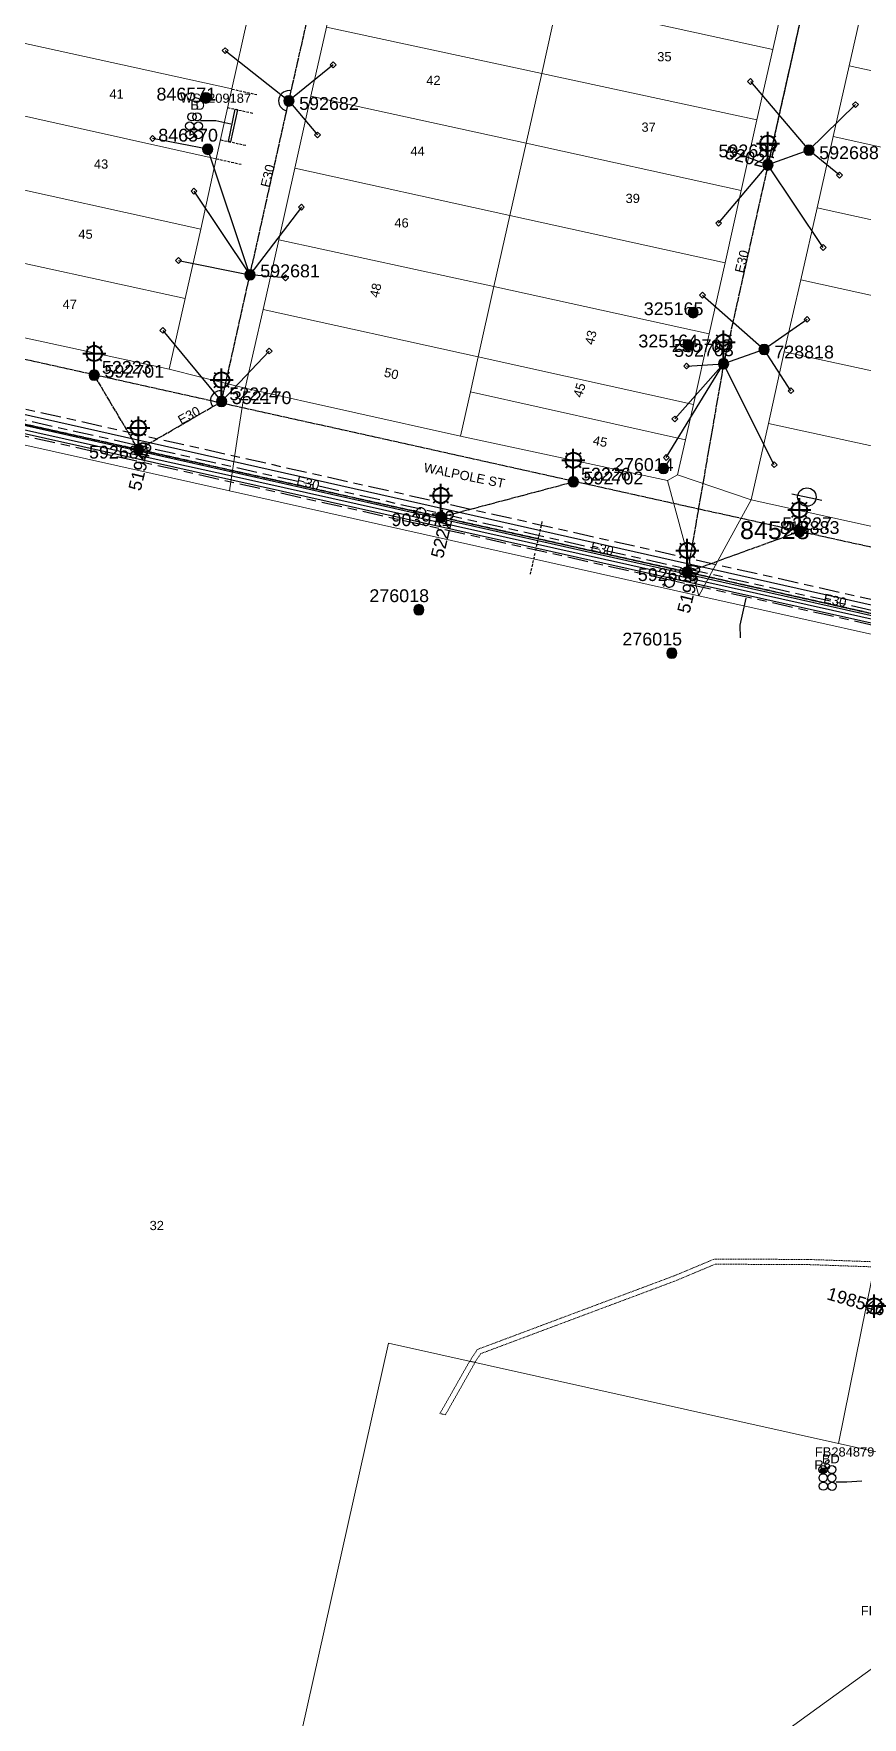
# Model space of a CAD drawing. Header units: metres. Extents: x 311347 to 316656, y 6252667 to 6255486.
# Drawn here: x 314381.4 to 314543.3, y 6254625.2 to 6254954.2 of the extents above; entities that cross this region are included whole.
import ezdxf
from ezdxf.enums import TextEntityAlignment as Align

# ---------------------------------------------------------------- set-up
doc = ezdxf.new("R2010")
doc.units = ezdxf.units.M
for name, pattern in [('Cable Exist OH', [1, 1, 0]), ('Cable Exist UG', [8.2, 4, -1.2, 1.8, -1.2]), ('DASHED', [0.75, 0.5, -0.25]), ('HIDDEN', [0.375, 0.25, -0.125]), ('HIDDEN2', [0.1875, 0.125, -0.0625])]:
    doc.linetypes.add(name, pattern=pattern)
doc.layers.get('0').update_dxf_attribs({"color": 6})
for name, color, linetype in [('_User_HV_Exist', 7, 'Continuous'), ('_User_LV_Exist', 7, 'Continuous'), ('Duct_SP_EXT', 7, 'Continuous'), ('Equip_SP_HV_EXT', 7, 'Continuous'), ('Equip_SP_LV_EXT', 7, 'Continuous'), ('Equip_SP_SL_EXT', 7, 'Continuous'), ('Mains_HV_EXT', 7, 'Continuous'), ('Mains_LV_EXT', 7, 'Continuous'), ('Mains_SL_EXT', 7, 'Continuous'), ('Mains_TR_EXT', 7, 'Continuous'), ('Services_SP_EXT', 7, 'Continuous'), ('SupportsOH_SP_TR_HV_LV_SL_EXT', 7, 'Continuous'), ('Trench_SP_EXT', 7, 'Continuous')]:
    doc.layers.add(name, color=color, linetype=linetype)
for name, color, linetype, lineweight in [('Cadastre Buildings_SP_EXT', 9, 'Continuous', 5), ('Cadastre Land Parcels_SP_EXT', 9, 'Continuous', 5), ('Cadastre Other Property_SP_EXT', 9, 'HIDDEN', 5), ('Cadastre Roads_SP_EXT', 7, 'Continuous', 5)]:
    doc.layers.add(name, color=color, linetype=linetype, lineweight=lineweight)
doc.layers.add('UNKNOWN_FEATURES', color=1, linetype='DASHED', plot=False)
doc.styles.add('HVSW_LABEL', font='arial.ttf')
doc.styles.add('iecARIAL', font='arial.ttf', dxfattribs={"height": 2})
doc.styles.add('POLE_LABEL', font='arial.ttf')
doc.styles.get("Standard").update_dxf_attribs({"font": 'arial.ttf'})
doc.linetypes.add('Cable P UG', pattern='A,6,-0.5,["P",Standard,S=1.7,R=0,X=0.5,Y=-1],-2.9', length=9.4)

# ---------------------------------------------------------------- blocks, each defined once
blk = doc.blocks.new('DUCT_EXT')
blk.add_circle((0, 0.8), 0.8)
at = {"flags": 1}
blk.add_attdef('Z', (0, 0), '', height=0.2, dxfattribs=at)
at = {"flags": 9}
for tag, p in [('DUCT_CODE', (0, 0)), ('XSECT_TYPE', (0, -0.2)), ('STATE', (0, -0.6)), ('FB_REFERENCE', (0, -0.4)), ('NOTES', (0, -0.8))]:
    blk.add_attdef(tag, text='', height=0.2, dxfattribs=at).set_placement(p, align=Align.MIDDLE_LEFT)
blk = doc.blocks.new('LV_OH_LINKS_OPEN_EXT')
for p, q in [((-0.17, 4.97), (-0.17, 5.46)), ((0.17, 4.97), (0.17, 5.46)), ((-0.17, 3), (-0.17, 2.5)), ((0.17, 3), (0.17, 2.5))]:
    blk.add_line(p, q)
blk.add_lwpolyline([(0, 2.99, 1), (0, 4.98, 1)], format="xyb", close=True)
at = {"flags": 9}
for tag, p in [('ACTUAL_STATUS', (0, 0)), ('CONSTRUCTED_VOLTAGE', (0, -0.2)), ('OPERATING_VOLTAGE', (0, -0.6)), ('ORIENTATION', (0, -0.8)), ('OWNED_BY', (0, -1)), ('STATE', (0, -1.2)), ('SWITCH_TYPE', (0, -1.4)), ('NO_PHASES', (0, -0.4)), ('USAGE', (0, -1.6)), ('LEGEND', (0, -1.8)), ('NOTES', (0, -2))]:
    blk.add_attdef(tag, text='', height=0.2, dxfattribs=at).set_placement(p, align=Align.MIDDLE_LEFT)
at = {"flags": 1}
blk.add_attdef('Z', (0, 0), '', height=0.2, dxfattribs=at)
blk = doc.blocks.new('SL_LANTERN_EXT')
at = {"lineweight": 40}
for p, q in [((-2.25, 4.22), (2.25, 4.22)), ((-1.46, 5.68), (-1.06, 5.28)), ((0, 1.97), (0, 6.47)), ((1.46, 5.68), (1.06, 5.28)), ((-1.46, 2.76), (-1.06, 3.16)), ((0, 0), (0, 2.72)), ((1.46, 2.76), (1.06, 3.16))]:
    blk.add_line(p, q, dxfattribs=at)
blk.add_circle((0, 4.22), 1.5, dxfattribs=at)
at = {"style": 'iecARIAL', "flags": 8}
blk.add_attdef('ASSET_NUM', (1.5, 1.5), '', height=2.5, dxfattribs=at)
for tag, p, height, flags in [('OPERATING_VOLTAGE', (0.98, -1.65), 0.2, 9), ('ORIENTATION', (0.98, -1.85), 0.2, 9), ('OWNED_BY', (0.98, -2.05), 0.2, 9), ('STATE', (0.98, -2.25), 0.2, 9), ('CONSTRUCTED_VOLTAGE', (0.98, -0.65), 0.2, 9), ('CONTROL_TYPE', (0.98, -0.85), 0.2, 9), ('LANTERN_PURPOSE', (0.98, -1.05), 0.2, 9), ('LANTERN_TYPE', (0.98, -1.25), 0.2, 9), ('NO_PHASES', (0.98, -1.45), 0.2, 9), ('USAGE', (0.98, -2.45), 0.2, 9), ('CEXIST', (0.98, -2.65), 0.2, 9), ('CNEW', (0.98, -2.85), 0.2, 9), ('CNUMBER', (0.98, -3.05), 0.2, 9), ('CREMOVE', (0.98, -3.25), 0.2, 9), ('CREPLACE', (0.98, -3.45), 0.2, 9), ('LNUMBER', (2.18, -3.25), 2.5, 8), ('LKINGHEIGHT', (0.98, -3.65), 0.2, 9), ('LBRACKET', (0.98, -3.85), 0.2, 9), ('LBRACKETVOCAB', (0.98, -4.05), 0.2, 9), ('LCATEGORY', (0.98, -4.25), 0.2, 9), ('LCHARGE1', (0.98, -4.45), 0.2, 9), ('LCHARGE1PERCENT', (0.98, -4.65), 0.2, 9), ('LCHARGE2', (0.98, -4.85), 0.2, 9), ('LCHARGE2PERCENT', (0.98, -5.05), 0.2, 9), ('LCHARGE3', (0.98, -5.25), 0.2, 9), ('LCHARGE3PERCENT', (0.98, -5.45), 0.2, 9), ('LEXIST', (0.98, -5.65), 0.2, 9), ('LLAMP', (0.98, -5.85), 0.2, 9), ('LLAMPVOCAB', (0.98, -6.05), 0.2, 9), ('LMAST', (0.98, -6.25), 0.2, 9), ('LMASTVOCAB', (0.98, -6.45), 0.2, 9), ('LNEW', (0.98, -6.65), 0.2, 9), ('STREETNAME', (0.98, -9.25), 0.2, 9), ('SUBURB', (0.98, -9.45), 0.2, 1), ('LANTNUMBER', (0.98, -6.85), 0.2, 9), ('LOUTREACH', (0.98, -7.25), 0.2, 9), ('LOUTREACHVOCAB', (0.98, -7.45), 0.2, 9), ('LRATECODE', (0.98, -7.65), 0.2, 9), ('LREMOVE', (0.98, -7.85), 0.2, 9), ('LREPLACE', (0.98, -8.05), 0.2, 9), ('LTYPE', (0.98, -8.25), 0.2, 9), ('LTYPEVOCAB', (0.98, -8.45), 0.2, 9), ('LEGEND', (0.98, -8.65), 0.2, 9), ('LOCATION', (0.98, -8.85), 0.2, 9), ('NOTES', (0.98, -9.05), 0.2, 9)]:
    blk.add_attdef(tag, p, '', height=height, dxfattribs=dict(flags=flags))
blk = doc.blocks.new('CCP_EXT')
blk.add_wipeout([(0, 0.57), (0.57, 0), (0, -0.57), (-0.57, 0)])
blk.add_lwpolyline([(-0.57, 0), (0, 0.57), (0.57, 0), (0, -0.57), (-0.57, 0)])
at = {"flags": 1}
blk.add_attdef('Z', (0, 0), '', height=0.2, dxfattribs=at)
at = {"flags": 9}
for tag, p in [('CCP_TYPE', (0, 0)), ('CONSTRUCTED_VOLTAGE', (0, -0.2)), ('OPERATING_VOLTAGE', (0, -0.6)), ('ORIENTATION', (0, -0.8)), ('OWNED_BY', (0, -1)), ('STATE', (0, -1.8)), ('NO_PHASES', (0, -0.4)), ('USAGE', (0, -1.2)), ('LEGEND', (0, -1.4)), ('LIFE_SUPPORT', (0, -1.6)), ('NOTES', (0, -2))]:
    blk.add_attdef(tag, text='', height=0.2, dxfattribs=at).set_placement(p, align=Align.MIDDLE_LEFT)
blk = doc.blocks.new('POLE_EXT')
blk.add_hatch(color=256).paths.add_polyline_path([(-1, 0, 1), (1, 0, 1)])
blk.add_lwpolyline([(-1, 0, 1), (1, 0, 1)], format="xyb", close=True)
for tag, height, flags, p in [('pNumber', 2.5, 8, (-17.84, 2.07)), ('OWNED_BY', 0.2, 9, (1.35, -0.4)), ('SPECIAL_USE', 0.2, 9, (1.35, -0.8)), ('STATE', 0.2, 9, (1.35, -1)), ('cLV', 0.2, 9, (1.35, -1.4)), ('hDepth', 0.2, 9, (1.35, -1.6)), ('hDia', 0.2, 9, (1.35, -1.8)), ('cHV', 0.2, 9, (1.35, -2)), ('cLinedev', 0.2, 9, (1.35, -3.4)), ('PARENT', 0.2, 9, (1.35, -0.6)), ('USAGE', 0.2, 9, (1.35, -1.2)), ('LBRACKET', 0.2, 9, (1.35, -2.2)), ('LExisting', 0.2, 9, (1.35, -2.4)), ('LANTNUMBER', 0.2, 9, (1.35, -2.6)), ('LOther', 0.2, 9, (1.35, -2.8)), ('LRemove', 0.2, 9, (1.35, -3)), ('LEGEND', 0.2, 9, (1.35, -3.2)), ('pExisting', 0.2, 9, (1.35, -3.8)), ('pFooting', 0.2, 9, (1.35, -4.4)), ('pNew', 0.2, 9, (1.35, -4.6)), ('pRelocate', 0.2, 9, (1.35, -5)), ('pRemove', 0.2, 9, (1.35, -5.2)), ('pReplace', 0.2, 9, (1.35, -5.4)), ('pStay', 0.2, 9, (1.35, -5.6)), ('pType', 0.2, 9, (1.35, -5.8)), ('cspan', 0.2, 9, (1.35, -6)), ('STREETNAME', 0.2, 9, (1.35, -6.2)), ('SUBURB', 0.2, 9, (1.35, -6.4)), ('LOCATION', 0.2, 9, (1.35, -3.6)), ('PFNUMBER', 0.2, 9, (1.35, -4)), ('NEWPFNUMBER', 0.2, 9, (1.35, -4.2)), ('NOTES', 0.2, 9, (1.35, -6.6)), ('OPERATED_BY', 0.2, 9, (1.36, -7.01)), ('MAINTAINED_BY', 0.2, 9, (1.36, -6.81))]:
    blk.add_attdef(tag, text='', height=height, dxfattribs=dict(flags=flags)).set_placement(p, align=Align.MIDDLE_LEFT)
at = {"style": 'POLE_LABEL'}
for tag, height, flags, p in [('STRUCTURE_PLANT_NUMBER', 0.2, 9, (1.35, 0.03)), ('ASSET_NUM', 2.5, 8, (2, 2)), ('STREET_CODE', 0.2, 9, (1.35, -0.2))]:
    blk.add_attdef(tag, text='', height=height, dxfattribs=dict(at, flags=flags)).set_placement(p, align=Align.MIDDLE_LEFT)
at = {"flags": 1}
blk.add_attdef('Z', (1.35, -7.33), '', height=0.2, dxfattribs=at)
blk = doc.blocks.new('HV_ABS_CLOSED_EXT')
blk.add_line((-3, 6.87), (3, 6.87))
blk.add_circle((0, 6.87), 1.8)
at = {"style": 'HVSW_LABEL'}
for tag, height, flags, p in [('ASSET_NUM', 3.5, 8, (2, 2)), ('STREET_CODE', 0.2, 9, (0, -0.2))]:
    blk.add_attdef(tag, text='', height=height, dxfattribs=dict(at, flags=flags)).set_placement(p, align=Align.MIDDLE_LEFT)
at = {"flags": 1}
blk.add_attdef('Z', (0, 0), '', height=0.2, dxfattribs=at)
at = {"flags": 9}
for tag, p in [('ACTUAL_STATUS', (0, -0.4)), ('CONSTRUCTED_VOLTAGE', (0, -0.6)), ('OPERATING_VOLTAGE', (0, -1)), ('ORIENTATION', (0, -1.2)), ('OWNED_BY', (0, -1.4)), ('STATE', (0, -1.6)), ('SWITCH_TYPE', (0, -1.8)), ('STREETNAME', (0, -2.6)), ('SUBURB', (0, -2.8)), ('NO_PHASES', (0, -0.8)), ('USAGE', (0, -2)), ('LEGEND', (0, -2.2)), ('LOCATION', (0, -2.4)), ('NOTES', (0, -3))]:
    blk.add_attdef(tag, text='', height=0.2, dxfattribs=at).set_placement(p, align=Align.MIDDLE_LEFT)
blk = doc.blocks.new('CABLE_LARGE_EXT')
h = blk.add_hatch(color=256)
edge = h.paths.add_edge_path()
edge.add_arc((0, 0.55), 0.55, 0, 360)
blk.add_circle((0, 0.55), 0.55)
at = {"flags": 1}
blk.add_attdef('Z', (0, 0), '', height=0.2, dxfattribs=at)
at = {"flags": 9}
for tag, p in [('COND_CODE', (0, 0)), ('STATE', (0, -0.4)), ('XSECT_SIZE', (0, -0.6)), ('FB_REFERENCE', (0, -0.2)), ('NOTES', (0, -0.8))]:
    blk.add_attdef(tag, text='', height=0.2, dxfattribs=at).set_placement(p, align=Align.MIDDLE_LEFT)

msp = doc.modelspace()

# ---------------------------------------------------------------- linework, layer by layer
at = {"layer": 'Cadastre Land Parcels_SP_EXT', "linetype": 'Continuous'}
for points in [[(314528.91, 6254965.12), (314486.88, 6254974.26), (314483.75, 6254960.26), (314525.77, 6254951.11), (314528.91, 6254965.12)], [(314483.75, 6254960.26), (314441.72, 6254969.41), (314438.6, 6254955.46), (314480.64, 6254946.4), (314483.75, 6254960.26)], [(314423.18, 6254957.05), (314378.39, 6254966.88), (314375.36, 6254953.22), (314420.11, 6254943.37), (314423.18, 6254957.05)], [(314525.77, 6254951.11), (314483.75, 6254960.26), (314480.64, 6254946.4), (314522.68, 6254937.34), (314525.77, 6254951.11)], [(314585.49, 6254952.63), (314543.79, 6254961.79), (314540.66, 6254947.88), (314582.37, 6254938.82), (314585.49, 6254952.63)], [(314420.11, 6254943.37), (314375.36, 6254953.22), (314372.34, 6254939.66), (314417.08, 6254929.71), (314420.11, 6254943.37)], [(314480.64, 6254946.4), (314438.6, 6254955.46), (314435.58, 6254941.97), (314477.59, 6254932.76), (314480.64, 6254946.4)], [(314522.68, 6254937.34), (314480.64, 6254946.4), (314477.59, 6254932.76), (314519.61, 6254923.55), (314522.68, 6254937.34)], [(314582.37, 6254938.82), (314540.66, 6254947.88), (314537.54, 6254934.08), (314579.21, 6254924.86), (314582.37, 6254938.82)], [(314417.08, 6254929.71), (314372.34, 6254939.66), (314369.27, 6254925.86), (314414.07, 6254915.96), (314417.08, 6254929.71)], [(314477.59, 6254932.76), (314435.58, 6254941.97), (314432.44, 6254927.92), (314474.44, 6254918.66), (314477.59, 6254932.76)], [(314579.21, 6254924.86), (314537.54, 6254934.08), (314534.41, 6254920.18), (314576.09, 6254910.95), (314579.21, 6254924.86)], [(314519.61, 6254923.55), (314477.59, 6254932.76), (314474.44, 6254918.66), (314516.45, 6254909.4), (314519.61, 6254923.55)], [(314474.44, 6254918.66), (314432.44, 6254927.92), (314429.31, 6254913.91), (314471.31, 6254904.75), (314474.44, 6254918.66)], [(314414.07, 6254915.96), (314369.27, 6254925.86), (314366.24, 6254912.23), (314411.03, 6254902.4), (314414.07, 6254915.96)], [(314576.09, 6254910.95), (314534.41, 6254920.18), (314531.23, 6254906.07), (314572.92, 6254896.91), (314576.09, 6254910.95)], [(314471.31, 6254904.75), (314429.31, 6254913.91), (314426.25, 6254900.26), (314468.23, 6254891.01), (314471.31, 6254904.75)], [(314411.03, 6254902.4), (314366.24, 6254912.23), (314363.13, 6254898.35), (314407.87, 6254888.61), (314411.03, 6254902.4)], [(314513.34, 6254895.54), (314471.31, 6254904.75), (314468.23, 6254891.01), (314510.26, 6254881.71), (314513.34, 6254895.54)], [(314572.92, 6254896.91), (314531.23, 6254906.07), (314528, 6254892.02), (314569.78, 6254882.98), (314572.92, 6254896.91)], [(314422.7, 6254884.94), (314464.76, 6254875.54), (314466.71, 6254884.21), (314468.23, 6254891.01), (314426.25, 6254900.26), (314422.7, 6254884.94)], [(314466.71, 6254884.21), (314508.72, 6254874.83), (314510.26, 6254881.71), (314468.23, 6254891.01), (314466.71, 6254884.21)], [(314569.78, 6254882.98), (314528, 6254892.02), (314524.92, 6254878.03), (314566.61, 6254868.94), (314569.78, 6254882.98)], [(314404.54, 6254868.21), (314314.17, 6254888.41), (314306.57, 6254854.77), (314284.18, 6254755.26), (314281.2, 6254742.04), (314264.22, 6254666.6), (314259.85, 6254647.17), (314256.12, 6254630.62), (314341.64, 6254611.54), (314323.42, 6254530.12), (314327.26, 6254529.27), (314381.41, 6254517.32), (314408.84, 6254511.06), (314450.72, 6254698.32), (314538.58, 6254678.72), (314552.78, 6254748.82), (314561.24, 6254790.6), (314565.06, 6254809.46), (314569.1, 6254829.41), (314567.54, 6254831.8), (314511.33, 6254844.36), (314419.66, 6254864.84), (314404.54, 6254868.21)], [(314464.76, 6254875.54), (314505.24, 6254866.86), (314507.19, 6254868), (314508.72, 6254874.83), (314466.71, 6254884.21), (314464.76, 6254875.54)], [(314566.61, 6254868.94), (314524.92, 6254878.03), (314521.55, 6254863.09), (314563.2, 6254853.89), (314566.61, 6254868.94)], [(314408.84, 6254511.06), (314428.36, 6254506.67), (314444.01, 6254542.8), (314448.41, 6254552.98), (314452.93, 6254563.42), (314457.6, 6254574.2), (314462.43, 6254585.35), (314467.5, 6254597.05), (314472.05, 6254607.56), (314474.48, 6254607.74), (314491.21, 6254608.99), (314506.11, 6254610.1), (314511.94, 6254610.54), (314519.3, 6254615.91), (314530.62, 6254624.16), (314545.69, 6254635.16), (314557.82, 6254644.01), (314565.11, 6254649.25), (314558.59, 6254656.81), (314555.04, 6254663.03), (314552.22, 6254675.69), (314538.58, 6254678.72), (314450.72, 6254698.32), (314408.84, 6254511.06)]]:
    msp.add_lwpolyline(points, close=True, dxfattribs=at)
for points in [[(314552.78, 6254748.82), (314538.58, 6254678.72), (314538.58, 6254678.72), (314552.22, 6254675.69)], [(314558.77, 6254620.34), (314550.12, 6254631.61), (314550.12, 6254631.61), (314549.93, 6254631.84), (314549.74, 6254632.07), (314549.54, 6254632.3), (314549.34, 6254632.53), (314549.13, 6254632.74), (314548.91, 6254632.95), (314548.69, 6254633.16), (314548.47, 6254633.36), (314548.24, 6254633.56), (314548, 6254633.74), (314547.76, 6254633.93), (314547.52, 6254634.1), (314547.27, 6254634.28), (314547.01, 6254634.44), (314546.76, 6254634.6), (314546.5, 6254634.75), (314546.23, 6254634.89), (314545.96, 6254635.03), (314545.69, 6254635.16), (314530.61, 6254624.16)]]:
    msp.add_lwpolyline(points, dxfattribs=at)
at = {"layer": 'Cadastre Other Property_SP_EXT', "linetype": 'HIDDEN2'}
for points in [[(314466.58, 6254694.77), (314467.62, 6254694.56), (314468.73, 6254696.26), (314506.91, 6254710.54), (314514.51, 6254713.74), (314532.63, 6254713.66), (314545.56, 6254713.21), (314545.77, 6254714.2), (314532.64, 6254714.67), (314514.31, 6254714.73), (314506.78, 6254711.57), (314468.06, 6254697.07), (314466.58, 6254694.77)], [(314466.57, 6254694.79), (314460.78, 6254684.56), (314461.84, 6254684.31), (314467.62, 6254694.56), (314466.57, 6254694.79)]]:
    msp.add_lwpolyline(points, close=True, dxfattribs=at)
at = {"layer": 'Cadastre Roads_SP_EXT', "linetype": 'Continuous'}
msp.add_lwpolyline([(314563.2, 6254853.89), (314521.55, 6254863.09), (314516.7, 6254854.2), (314511.33, 6254844.36), (314567.54, 6254831.8), (314569.75, 6254841.75), (314572.02, 6254851.94), (314563.2, 6254853.89)], close=True, dxfattribs=at)
at = {"layer": 'Duct_SP_EXT'}
for p, q in [((314420.73, 6254939.42), (314419.42, 6254933.13)), ((314421.2, 6254939.32), (314419.89, 6254933.03)), ((314420.73, 6254939.42), (314420.96, 6254939.37)), ((314421.2, 6254939.32), (314420.96, 6254939.37)), ((314419.42, 6254933.13), (314419.66, 6254933.08)), ((314419.89, 6254933.03), (314419.66, 6254933.08))]:
    msp.add_line(p, q, dxfattribs=at)
for points in [[(314414.01, 6254937.21), (314417.02, 6254937.19), (314419.93, 6254936.56)], [(314538.14, 6254671.24), (314540.21, 6254671.24), (314543.18, 6254671.4)]]:
    msp.add_lwpolyline(points, dxfattribs=at)
at = {"layer": 'Duct_SP_EXT', "linetype": 'Continuous'}
msp.add_lwpolyline([(314519.44, 6254836.16), (314519.39, 6254838.61), (314520.57, 6254843.87)], dxfattribs=at)
at = {"layer": 'Mains_HV_EXT', "linetype": 'Cable Exist OH'}
msp.add_lwpolyline([(314574.43, 6254847.33), (314530.97, 6254856.92)], dxfattribs=at)
at = {"layer": 'Mains_LV_EXT', "linetype": 'Cable Exist OH'}
for points in [[(314531.96, 6254960.45), (314524.82, 6254928.53)], [(314418.13, 6254882.3), (314423.67, 6254907.06)], [(314401.89, 6254872.91), (314351.51, 6254884.17)], [(314401.89, 6254872.91), (314418.13, 6254882.3)], [(314460.95, 6254859.72), (314401.89, 6254872.91)], [(314509.07, 6254848.97), (314460.95, 6254859.72)], [(314561.67, 6254837.14), (314509.07, 6254848.97)]]:
    msp.add_lwpolyline(points, dxfattribs=at)
at = {"layer": 'Mains_LV_EXT', "linetype": 'Continuous'}
for points in [[(314431.7, 6254943, 0.999996), (314430.83, 6254939.09)], [(314418.57, 6254884.26, 0.783832), (314416.4, 6254881.3)], [(314403.85, 6254872.48, 0.76625), (314403.63, 6254873.92)]]:
    msp.add_lwpolyline(points, format="xyb", dxfattribs=at)
at = {"layer": 'Mains_SL_EXT', "linetype": 'Cable Exist OH'}
for points in [[(314531.93, 6254960.33), (314524.82, 6254928.53)], [(314401.89, 6254872.91), (314393.25, 6254887.47)], [(314351.51, 6254884.17), (314401.89, 6254872.91)], [(314401.89, 6254872.91), (314418.13, 6254882.3)], [(314401.89, 6254872.91), (314460.95, 6254859.72)], [(314460.95, 6254859.72), (314486.82, 6254866.61)], [(314460.95, 6254859.72), (314509.07, 6254848.97)], [(314509.07, 6254848.97), (314530.97, 6254856.92)], [(314509.07, 6254848.97), (314561.67, 6254837.14)]]:
    msp.add_lwpolyline(points, dxfattribs=at)
at = {"layer": 'Services_SP_EXT'}
for points in [[(314532.84, 6254931.42), (314524.82, 6254928.53)], [(314524.07, 6254892.47), (314516.17, 6254889.68)]]:
    msp.add_lwpolyline(points, dxfattribs=at)
at = {"layer": 'UNKNOWN_FEATURES'}
for points in [[(314420.15, 6254943.35), (314425.04, 6254942.28)], [(314419.31, 6254939.73), (314424.2, 6254938.66)], [(314417.97, 6254933.43), (314422.86, 6254932.36)], [(314417.08, 6254929.74), (314421.97, 6254928.67)], [(314479.49, 6254853.22), (314480.78, 6254858.95)], [(314478.44, 6254848.55), (314479.38, 6254852.72)]]:
    msp.add_lwpolyline(points, dxfattribs=at)

# ---------------------------------------------------------------- block references
at = {"layer": 'Duct_SP_EXT'}
for name, p in [('DUCT_EXT', (314411.89, 6254935.35)), ('DUCT_EXT', (314412.34, 6254937.13)), ('DUCT_EXT', (314413.34, 6254937.14)), ('DUCT_EXT', (314413.59, 6254935.35)), ('DUCT_EXT', (314411.89, 6254933.65)), ('DUCT_EXT', (314413.59, 6254933.65)), ('DUCT_EXT', (314535.57, 6254672.81)), ('CABLE_LARGE_EXT', (314535.57, 6254672.81)), ('DUCT_EXT', (314537.3, 6254672.81)), ('DUCT_EXT', (314535.62, 6254671.19)), ('DUCT_EXT', (314535.66, 6254669.56)), ('DUCT_EXT', (314537.31, 6254671.18)), ('DUCT_EXT', (314537.36, 6254669.55))]:
    msp.add_blockref(name, p, dxfattribs=at)
at = {"layer": 'Equip_SP_HV_EXT'}
ref = msp.add_blockref('HV_ABS_CLOSED_EXT', (314530.97, 6254856.92), dxfattribs=dict(at, rotation=347.7346443679626))
ref.add_attrib('ASSET_NUM', '84528', dxfattribs={"layer": '0', "height": 3.5, "style": 'HVSW_LABEL'}).set_placement((314532.97, 6254857.17), align=Align.MIDDLE_RIGHT)
at = {"layer": 'Equip_SP_LV_EXT'}
for p, rotation in [((314460.95, 6254859.72), 78.24792787742648), ((314509.07, 6254848.96), 119.1861769848721)]:
    msp.add_blockref('LV_OH_LINKS_OPEN_EXT', p, dxfattribs=dict(at, rotation=rotation))
at = {"layer": 'Equip_SP_SL_EXT'}
ref = msp.add_blockref('SL_LANTERN_EXT', (314524.82, 6254928.53), dxfattribs=at)
ref.add_attrib('ASSET_NUM', '52025', dxfattribs={"layer": '0', "height": 2.5, "rotation": 346.7219, "style": 'iecARIAL'}).set_placement((314526.32, 6254930.03), align=Align.TOP_RIGHT)
ref = msp.add_blockref('SL_LANTERN_EXT', (314393.25, 6254887.47), dxfattribs=at)
ref.add_attrib('ASSET_NUM', '52223', dxfattribs={"layer": '0', "height": 2.5, "rotation": 0.062, "style": 'iecARIAL'}).set_placement((314394.75, 6254888.97), align=Align.MIDDLE_LEFT)
ref = msp.add_blockref('SL_LANTERN_EXT', (314516.17, 6254889.68), dxfattribs=at)
ref.add_attrib('ASSET_NUM', '250706', dxfattribs={"layer": '0', "height": 2.5, "rotation": 359.6656, "style": 'iecARIAL'}).set_placement((314517.67, 6254891.18), align=Align.BOTTOM_RIGHT)
ref = msp.add_blockref('SL_LANTERN_EXT', (314418.13, 6254882.3), dxfattribs=at)
ref.add_attrib('ASSET_NUM', '52224', dxfattribs={"layer": '0', "height": 2.5, "rotation": 359.9888, "style": 'iecARIAL'}).set_placement((314419.63, 6254883.8), align=Align.MIDDLE_LEFT)
ref = msp.add_blockref('SL_LANTERN_EXT', (314401.89, 6254872.91), dxfattribs=at)
ref.add_attrib('ASSET_NUM', '51949', dxfattribs={"layer": '0', "height": 2.5, "rotation": 76.2949, "style": 'iecARIAL'}).set_placement((314403.39, 6254874.41), align=Align.MIDDLE_RIGHT)
ref = msp.add_blockref('SL_LANTERN_EXT', (314486.82, 6254866.61), dxfattribs=at)
ref.add_attrib('ASSET_NUM', '52226', dxfattribs={"layer": '0', "height": 2.5, "rotation": 359.9043, "style": 'iecARIAL'}).set_placement((314488.32, 6254868.11), align=Align.MIDDLE_LEFT)
ref = msp.add_blockref('SL_LANTERN_EXT', (314460.95, 6254859.72), dxfattribs=at)
ref.add_attrib('ASSET_NUM', '52225', dxfattribs={"layer": '0', "height": 2.5, "rotation": 76.3062, "style": 'iecARIAL'}).set_placement((314462.45, 6254861.22), align=Align.MIDDLE_RIGHT)
ref = msp.add_blockref('SL_LANTERN_EXT', (314530.97, 6254856.92), dxfattribs=at)
ref.add_attrib('ASSET_NUM', '52227', dxfattribs={"layer": '0', "height": 2.5, "rotation": 0.0846, "style": 'iecARIAL'}).set_placement((314532.47, 6254858.42), align=Align.MIDDLE_CENTER)
ref = msp.add_blockref('SL_LANTERN_EXT', (314509.07, 6254848.97), dxfattribs=at)
ref.add_attrib('ASSET_NUM', '51950', dxfattribs={"layer": '0', "height": 2.5, "rotation": 76.3208, "style": 'iecARIAL'}).set_placement((314510.57, 6254850.47), align=Align.MIDDLE_RIGHT)
ref = msp.add_blockref('SL_LANTERN_EXT', (314545.58, 6254701.36), dxfattribs=at)
ref.add_attrib('ASSET_NUM', '198546', dxfattribs={"layer": '0', "height": 2.5, "rotation": 343.3268, "style": 'iecARIAL'}).set_placement((314547.08, 6254702.86), align=Align.BOTTOM_RIGHT)
at = {"layer": 'SupportsOH_SP_TR_HV_LV_SL_EXT'}
ref = msp.add_blockref('POLE_EXT', (314415.06, 6254941.62), dxfattribs=at)
ref.add_attrib('ASSET_NUM', '846571', dxfattribs={"layer": '0', "height": 2.5, "style": 'POLE_LABEL'}).set_placement((314417.06, 6254942.37), align=Align.MIDDLE_RIGHT)
ref = msp.add_blockref('POLE_EXT', (314431.27, 6254941.04), dxfattribs=at)
ref.add_attrib('ASSET_NUM', '592682', dxfattribs={"layer": '0', "height": 2.5, "style": 'POLE_LABEL'}).set_placement((314433.27, 6254941.79), align=Align.TOP_LEFT)
ref = msp.add_blockref('POLE_EXT', (314532.84, 6254931.42), dxfattribs=at)
ref.add_attrib('ASSET_NUM', '592688', dxfattribs={"layer": '0', "height": 2.5, "style": 'POLE_LABEL'}).set_placement((314534.84, 6254932.17), align=Align.TOP_LEFT)
ref = msp.add_blockref('POLE_EXT', (314509.18, 6254893.38), dxfattribs=at)
ref.add_attrib('ASSET_NUM', '325164', dxfattribs={"layer": '0', "height": 2.5, "style": 'POLE_LABEL'}).set_placement((314511.18, 6254894.13), align=Align.MIDDLE_RIGHT)
ref = msp.add_blockref('POLE_EXT', (314524.07, 6254892.47), dxfattribs=at)
ref.add_attrib('ASSET_NUM', '728818', dxfattribs={"layer": '0', "height": 2.5, "style": 'POLE_LABEL'}).set_placement((314526.07, 6254893.22), align=Align.TOP_LEFT)
ref = msp.add_blockref('POLE_EXT', (314393.25, 6254887.47), dxfattribs=at)
ref.add_attrib('ASSET_NUM', '592701', dxfattribs={"layer": '0', "height": 2.5, "style": 'POLE_LABEL'}).set_placement((314395.25, 6254888.22), align=Align.MIDDLE_LEFT)
ref = msp.add_blockref('POLE_EXT', (314418.13, 6254882.3), dxfattribs=at)
ref.add_attrib('ASSET_NUM', '352170', dxfattribs={"layer": '0', "height": 2.5, "style": 'POLE_LABEL'}).set_placement((314420.13, 6254883.05), align=Align.MIDDLE_LEFT)
ref = msp.add_blockref('POLE_EXT', (314401.89, 6254872.91), dxfattribs=at)
ref.add_attrib('ASSET_NUM', '592680', dxfattribs={"layer": '0', "height": 2.5, "rotation": 359.9847, "style": 'POLE_LABEL'}).set_placement((314403.89, 6254873.66), align=Align.TOP_RIGHT)
ref = msp.add_blockref('POLE_EXT', (314486.82, 6254866.61), dxfattribs=at)
ref.add_attrib('ASSET_NUM', '592702', dxfattribs={"layer": '0', "height": 2.5, "style": 'POLE_LABEL'}).set_placement((314488.82, 6254867.36), align=Align.MIDDLE_LEFT)
ref = msp.add_blockref('POLE_EXT', (314460.95, 6254859.72), dxfattribs=at)
ref.add_attrib('ASSET_NUM', '903971', dxfattribs={"layer": '0', "height": 2.5, "rotation": 0.0664, "style": 'POLE_LABEL'}).set_placement((314462.95, 6254860.47), align=Align.TOP_RIGHT)
ref = msp.add_blockref('POLE_EXT', (314530.97, 6254856.92), dxfattribs=at)
ref.add_attrib('ASSET_NUM', '818883', dxfattribs={"layer": '0', "height": 2.5, "rotation": 0.0612, "style": 'POLE_LABEL'}).set_placement((314532.97, 6254857.67), align=Align.MIDDLE_CENTER)
ref = msp.add_blockref('POLE_EXT', (314509.07, 6254848.97), dxfattribs=dict(at, rotation=0.02601046498530478))
ref.add_attrib('ASSET_NUM', '592686', dxfattribs={"layer": '0', "height": 2.5, "rotation": 359.971, "style": 'POLE_LABEL'}).set_placement((314511.07, 6254849.72), align=Align.TOP_RIGHT)
ref = msp.add_blockref('POLE_EXT', (314456.64, 6254841.61), dxfattribs=at)
ref.add_attrib('ASSET_NUM', '276018', dxfattribs={"layer": '0', "height": 2.5, "style": 'POLE_LABEL'}).set_placement((314458.64, 6254842.36), align=Align.BOTTOM_RIGHT)
ref = msp.add_blockref('POLE_EXT', (314506.05, 6254833.13), dxfattribs=at)
ref.add_attrib('ASSET_NUM', '276015', dxfattribs={"layer": '0', "height": 2.5, "style": 'POLE_LABEL'}).set_placement((314508.05, 6254833.88), align=Align.BOTTOM_RIGHT)

# ---------------------------------------------------------------- texts
at = {"layer": 'Cadastre Land Parcels_SP_EXT'}
for s, p in [('35', (314503.21, 6254948.78)), ('41', (314396.22, 6254941.49)), ('42', (314458.1, 6254944.15)), ('37', (314500.13, 6254935.01)), ('44', (314455.01, 6254930.33)), ('43', (314393.19, 6254927.8)), ('39', (314497.02, 6254921.09)), ('46', (314451.87, 6254916.31)), ('45', (314390.15, 6254914.11)), ('47', (314387.07, 6254900.4)), ('32', (314404.07, 6254720.4))]:
    msp.add_text(s, height=1.8, dxfattribs=at).set_placement(p)
for s, rotation, p in [('48', 77.392, (314448.77, 6254902.48)), ('43', 77.4036, (314490.79, 6254893.25)), ('50', 347.3583, (314449.73, 6254887.19)), ('45', 73.6817, (314488.48, 6254882.94)), ('45', 348.9103, (314490.52, 6254873.89))]:
    msp.add_text(s, height=1.8, rotation=rotation, dxfattribs=at).set_placement(p)
at = {"layer": 'Cadastre Roads_SP_EXT'}
msp.add_text('WALPOLE ST', height=1.8, rotation=348.491, dxfattribs=at).set_placement((314457.48, 6254868.58))
at = {"layer": 'Duct_SP_EXT'}
for s, p in [('WS1209187', (314410.04, 6254940.67)), ('B', (314412.03, 6254939.32)), ('D', (314413.03, 6254939.3)), ('FB284879', (314534, 6254676.16)), ('B', (314535.35, 6254674.76)), ('D', (314537.03, 6254674.82)), ('R6', (314533.9, 6254673.63)), ('FB284904', (314542.96, 6254645.13))]:
    msp.add_text(s, height=1.8, dxfattribs=at).set_placement(p)
at = {"layer": 'Mains_LV_EXT'}
for rotation, p in [(76.3214, (314427.46, 6254924.01)), (76.3113, (314520.06, 6254907.28)), (28.9379, (314410.23, 6254877.73)), (346.2862, (314432.62, 6254866.05)), (346.2862, (314490.07, 6254853.21)), (348.4499, (314535.56, 6254843.01))]:
    msp.add_text('E30', height=1.8, rotation=rotation, dxfattribs=at).set_placement(p)

# ---------------------------------------------------------------- next in the draw order: block references
at = {"layer": 'Services_SP_EXT'}
for p in [(314418.82, 6254950.87), (314439.91, 6254948.08), (314521.39, 6254944.83), (314541.92, 6254940.31), (314404.66, 6254933.7), (314436.85, 6254934.38), (314518.3, 6254931.01), (314538.82, 6254926.53), (314412.73, 6254923.41), (314433.7, 6254920.29), (314515.2, 6254917.12), (314409.72, 6254909.85), (314535.63, 6254912.41), (314430.61, 6254906.46), (314512.05, 6254903.07), (314532.46, 6254898.35), (314406.64, 6254896.2), (314427.41, 6254892.16), (314508.95, 6254889.24), (314529.32, 6254884.42), (314506.64, 6254878.9), (314504.97, 6254871.38), (314526.07, 6254869.95)]:
    msp.add_blockref('CCP_EXT', p, dxfattribs=at)

# ---------------------------------------------------------------- next in the draw order: linework, layer by layer
at = {"layer": '_User_HV_Exist', "linetype": 'Cable P UG'}
for points in [[(313424.32, 6254638.26), (313454.95, 6254774.83), (313702.01, 6254721.41), (313714.38, 6254775.88), (314243.95, 6254657.3), (314296.95, 6254898.39), (314658.74, 6254816.97), (314668.5, 6254819.46), (314818.69, 6254785.91), (314833.56, 6254749.26), (314827.42, 6254696.17), (314925.16, 6254660.08)], [(313427.39, 6254637.64), (313428.26, 6254641.52), (313457.35, 6254771.09), (313704.47, 6254717.84), (313716.57, 6254772.22), (314246.21, 6254653.89), (314299.83, 6254895.62), (314658.74, 6254814.96), (314668.03, 6254817.45), (314816.5, 6254783.33), (314830.51, 6254748.81), (314824.16, 6254694.14), (314904.64, 6254664.44), (314917.36, 6254659.75), (314919.61, 6254658.92), (314921.37, 6254658.26)], [(314298.25, 6254836.85), (314302.49, 6254855.69), (314310.87, 6254892.17), (314405.32, 6254871.07), (314420.44, 6254867.69), (314512.1, 6254847.21), (314568.31, 6254834.65), (314664.57, 6254813.14)], [(314299.88, 6254834.96), (314304.44, 6254855.25), (314312.51, 6254891.03), (314405.01, 6254870.36), (314420.13, 6254866.98), (314511.8, 6254846.5), (314568.01, 6254833.94), (314664.41, 6254812.41)]]:
    msp.add_lwpolyline(points, dxfattribs=at)
at = {"layer": '_User_LV_Exist', "linetype": 'Cable Exist UG'}
msp.add_lwpolyline([(313426.41, 6254637.86), (313427.28, 6254641.74), (313427.28, 6254641.74), (313456.59, 6254772.28), (313703.71, 6254719.03), (313715.81, 6254773.41), (314247.49, 6254654.55), (314301.12, 6254896.38), (314658.71, 6254815.99), (314668, 6254818.48), (314817.23, 6254784.19), (314831.53, 6254748.94), (314825.24, 6254694.81), (314904.99, 6254665.38)], dxfattribs=at)
at = {"layer": 'Cadastre Buildings_SP_EXT', "linetype": 'Continuous'}
msp.add_lwpolyline([(314516.45, 6254909.4), (314474.44, 6254918.66), (314471.31, 6254904.75), (314513.34, 6254895.54), (314516.45, 6254909.4)], close=True, dxfattribs=at)
at = {"layer": 'Cadastre Roads_SP_EXT', "linetype": 'Continuous'}
for points in [[(314528.91, 6254965.12), (314525.77, 6254951.11), (314522.68, 6254937.34), (314519.61, 6254923.55), (314516.45, 6254909.4), (314513.34, 6254895.54), (314510.26, 6254881.71), (314508.72, 6254874.83), (314507.19, 6254868), (314507.19, 6254868), (314521.55, 6254863.09), (314524.92, 6254878.03), (314528, 6254892.02), (314531.23, 6254906.07), (314534.41, 6254920.18), (314537.54, 6254934.08), (314540.66, 6254947.88), (314543.79, 6254961.79)], [(314423.18, 6254957.05), (314420.11, 6254943.37), (314417.08, 6254929.71), (314414.07, 6254915.96), (314411.03, 6254902.4), (314407.87, 6254888.61), (314414.08, 6254887.07), (314422.7, 6254884.94), (314426.25, 6254900.26), (314429.31, 6254913.91), (314432.44, 6254927.92), (314435.58, 6254941.97), (314438.6, 6254955.46)]]:
    msp.add_lwpolyline(points, dxfattribs=at)
msp.add_lwpolyline([(314419.66, 6254864.84), (314511.33, 6254844.36), (314505.24, 6254866.86), (314464.76, 6254875.54), (314422.7, 6254884.94), (314421.19, 6254874.95), (314419.66, 6254864.84)], close=True, dxfattribs=at)
at = {"layer": 'Mains_HV_EXT', "linetype": 'Cable Exist OH'}
msp.add_lwpolyline([(314530.97, 6254856.92), (314341.12, 6254899.09), (314313.8, 6254905.08)], dxfattribs=at)
at = {"layer": 'Mains_LV_EXT', "linetype": 'Cable Exist OH'}
for points in [[(314431.27, 6254941.04), (314439.76, 6254978.48)], [(314423.67, 6254907.06), (314431.27, 6254941.04)], [(314524.82, 6254928.53), (314516.17, 6254889.68)], [(314516.17, 6254889.68), (314509.09, 6254848.89)]]:
    msp.add_lwpolyline(points, dxfattribs=at)
at = {"layer": 'Mains_TR_EXT', "linetype": 'Cable Exist UG'}
msp.add_lwpolyline([(315677.17, 6254292.04), (315131.5, 6254373.2), (315102.64, 6254371.72), (315042.24, 6254390.29), (315034.76, 6254392.74), (314854.43, 6254453.07), (314921.05, 6254651.02), (314923.57, 6254658.52), (314921.7, 6254662.38), (314906.17, 6254668.12), (314828.5, 6254696.83), (314834.59, 6254749.4), (314819.42, 6254786.77), (314668.49, 6254820.49), (314658.73, 6254818), (314298.23, 6254899.16)], dxfattribs=at)
at = {"layer": 'Services_SP_EXT'}
for points in [[(314418.82, 6254950.87), (314431.27, 6254941.04)], [(314439.91, 6254948.08), (314431.27, 6254941.04)], [(314521.39, 6254944.83), (314532.84, 6254931.42)], [(314431.27, 6254941.04), (314436.85, 6254934.38)], [(314541.92, 6254940.31), (314532.84, 6254931.42)], [(314423.67, 6254907.06), (314415.41, 6254931.59), (314404.66, 6254933.7)], [(314518.3, 6254931.01), (314524.82, 6254928.53)], [(314538.82, 6254926.53), (314532.84, 6254931.42)], [(314515.2, 6254917.12), (314524.82, 6254928.53)], [(314535.63, 6254912.41), (314524.82, 6254928.53)], [(314412.73, 6254923.41), (314423.67, 6254907.06)], [(314433.7, 6254920.29), (314423.67, 6254907.06)], [(314409.72, 6254909.85), (314423.67, 6254907.06)], [(314430.61, 6254906.46), (314423.67, 6254907.06)], [(314512.05, 6254903.07), (314524.07, 6254892.47)], [(314532.46, 6254898.35), (314524.07, 6254892.47)], [(314406.64, 6254896.2), (314418.13, 6254882.3)], [(314427.41, 6254892.16), (314418.13, 6254882.3)], [(314529.32, 6254884.42), (314524.07, 6254892.47)], [(314504.97, 6254871.38), (314516.17, 6254889.68)], [(314506.64, 6254878.9), (314516.17, 6254889.68)], [(314508.95, 6254889.24), (314516.17, 6254889.68)], [(314526.07, 6254869.95), (314516.17, 6254889.68)]]:
    msp.add_lwpolyline(points, dxfattribs=at)
at = {"layer": 'Trench_SP_EXT', "linetype": 'Cable Exist UG'}
msp.add_lwpolyline([(314561.65, 6254834.92), (314313.86, 6254890.23)], dxfattribs=at)

# ---------------------------------------------------------------- next in the draw order: block references
at = {"layer": 'SupportsOH_SP_TR_HV_LV_SL_EXT'}
ref = msp.add_blockref('POLE_EXT', (314415.41, 6254931.59), dxfattribs=at)
ref.add_attrib('ASSET_NUM', '846570', dxfattribs={"layer": '0', "height": 2.5, "style": 'POLE_LABEL'}).set_placement((314417.41, 6254932.34), align=Align.BOTTOM_RIGHT)
ref = msp.add_blockref('POLE_EXT', (314524.82, 6254928.53), dxfattribs=at)
ref.add_attrib('ASSET_NUM', '592687', dxfattribs={"layer": '0', "height": 2.5, "rotation": 0.068, "style": 'POLE_LABEL'}).set_placement((314526.82, 6254929.28), align=Align.BOTTOM_RIGHT)
ref = msp.add_blockref('POLE_EXT', (314423.67, 6254907.06), dxfattribs=at)
ref.add_attrib('ASSET_NUM', '592681', dxfattribs={"layer": '0', "height": 2.5, "style": 'POLE_LABEL'}).set_placement((314425.67, 6254907.82), align=Align.MIDDLE_LEFT)
ref = msp.add_blockref('POLE_EXT', (314510.23, 6254899.68), dxfattribs=at)
ref.add_attrib('ASSET_NUM', '325165', dxfattribs={"layer": '0', "height": 2.5, "style": 'POLE_LABEL'}).set_placement((314512.23, 6254900.43), align=Align.MIDDLE_RIGHT)
ref = msp.add_blockref('POLE_EXT', (314516.17, 6254889.68), dxfattribs=at)
ref.add_attrib('ASSET_NUM', '592703', dxfattribs={"layer": '0', "height": 2.5, "rotation": 0.8275, "style": 'POLE_LABEL'}).set_placement((314518.17, 6254890.43), align=Align.BOTTOM_RIGHT)
ref = msp.add_blockref('POLE_EXT', (314504.42, 6254869.21), dxfattribs=at)
ref.add_attrib('ASSET_NUM', '276014', dxfattribs={"layer": '0', "height": 2.5, "rotation": 359.7779, "style": 'POLE_LABEL'}).set_placement((314506.42, 6254869.96), align=Align.MIDDLE_RIGHT)

doc.saveas('drawing.dxf')
